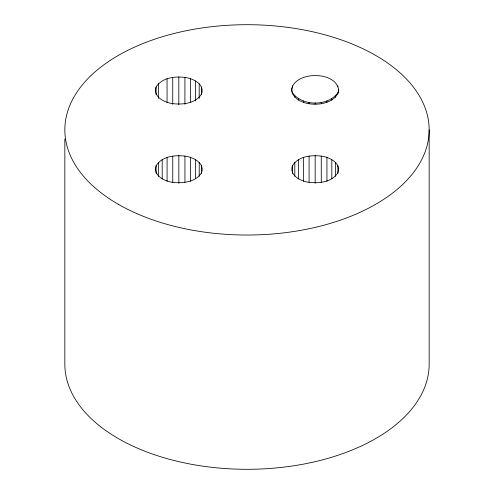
<?xml version="1.0" encoding="UTF-8"?>
<svg xmlns="http://www.w3.org/2000/svg" width="494" height="494" viewBox="0 0 494 494"><rect width="100%" height="100%" fill="white"/><g stroke="black" fill="none" stroke-linecap="round" stroke-linejoin="round"><path stroke-width="0.74" d="M156.098 87.006C152.597 96.855 164.768 102.647 172.739 103.641C182.866 104.839 195.667 103.481 201.552 94.033C205.053 84.184 192.882 78.392 184.91 77.397C174.783 76.2 161.983 77.558 156.098 87.006L156.098 94.7M156.123 165.712C152.621 175.568 164.792 181.354 172.764 182.348C182.891 183.546 195.692 182.187 201.577 172.739C205.078 162.89 192.907 157.098 184.935 156.104C174.808 154.912 162.007 156.265 156.123 165.712L156.123 173.406M291.621 89.272C295.079 70.728 337.161 70.846 338.68 90.501C335.222 109.044 293.14 108.927 291.621 89.272L292.423 94.027M291.621 90.507L292.263 87.697M292.448 165.7C288.947 175.549 301.118 181.341 309.09 182.335C319.217 183.533 332.017 182.175 337.902 172.727C341.403 162.878 329.232 157.086 321.261 156.092C311.134 154.894 298.333 156.252 292.448 165.7L292.448 173.394M337.877 94.021L338.68 89.266M292.423 92.786C302.421 106.494 327.886 106.494 337.877 92.779M429.156 129.848L429.156 364.115A182.156 105.166 0 0 1 247.031 469.3A182.156 105.166 0 0 1 64.844 364.152L64.844 138.956M337.877 85.746L337.877 86.987M337.902 165.694L337.902 173.388M335.531 96.058L335.531 97.299M335.55 162.421L335.55 176.265M331.795 98.868L331.795 100.109M331.814 159.605L331.814 178.834M326.935 157.45L326.935 181.292M326.917 101.029L326.917 102.27M321.242 102.388L321.242 103.629M321.261 156.092L321.261 182.243M315.153 102.851L315.153 104.092M315.172 155.629L315.172 183.323M309.065 102.388L309.065 103.629M309.083 156.092L309.083 182.249M303.39 101.035L303.39 102.27M303.409 157.45L303.409 181.298M298.537 159.611L298.537 178.84M298.518 98.874L298.518 100.115M294.776 96.058L294.776 97.299M294.795 162.421L294.795 176.272M292.423 85.752L292.423 86.993M201.552 87L201.552 94.694M201.577 165.706L201.577 173.4M199.224 162.433L199.224 176.278M199.199 83.727L199.199 98.343M195.457 80.911L195.457 100.912M195.482 159.618L195.482 178.853M190.585 78.756L190.585 102.598M190.61 157.463L190.61 181.31M184.91 77.397L184.91 104.32M184.935 156.104L184.935 182.261M178.847 155.641L178.847 183.336M178.822 76.934L178.822 104.629M172.733 77.397L172.733 104.32M172.758 156.104L172.758 182.261M167.058 78.756L167.058 102.604M167.083 157.463L167.083 181.31M162.205 159.624L162.205 178.853M158.469 162.44L158.469 176.284M158.444 83.727L158.444 98.343M118.22 204.244A182.156 105.166 0 0 0 422.957 157.067A182.156 105.166 0 0 0 199.823 28.288A182.156 105.166 0 0 0 118.22 204.244"/></g></svg>
